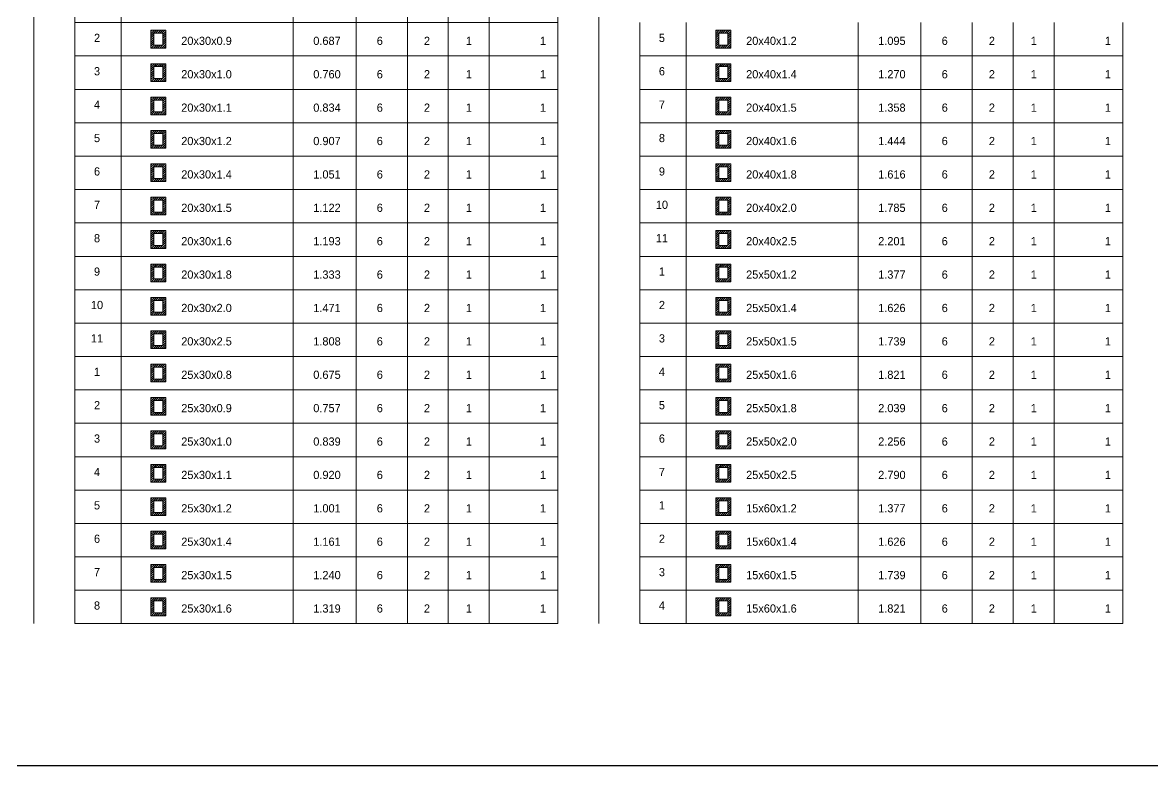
# Model space of a CAD drawing. Header units: millimetres. Extents: x 925681 to 1410834, y 71669 to 296428.
# Drawn here: x 949553 to 990921, y 175245 to 202470 of the extents above; entities that cross this region are included whole.
import ezdxf
from ezdxf.enums import TextEntityAlignment as Align

# ---------------------------------------------------------------- set-up
doc = ezdxf.new("R2010")
doc.units = ezdxf.units.MM
doc.header["$LTSCALE"] = 100
for name, color, linetype, lineweight in [('Ap0001_Statistic', 161, 'Continuous', 15), ('Ap0203_T', 243, 'Continuous', 35), ('Ap0310_PSS', 130, 'Continuous', 18), ('Ap0311_H', 8, 'Continuous', 15)]:
    doc.layers.add(name, color=color, linetype=linetype, lineweight=lineweight)
doc.styles.add('Ap_text ghi chu', font='1.shx', dxfattribs={"width": 0.8, "height": 250})

# ---------------------------------------------------------------- blocks, each defined once
blk = doc.blocks.new('khung thong ke')
at = {"layer": 'Ap0310_PSS'}
for p, q in [((0, -1222), (0, 0)), ((1700, -1222), (1700, 0)), ((8000, -1222), (8000, 0)), ((10296, -1222), (10296, 0)), ((12175, -1222), (12175, 0)), ((13675, -1222), (13675, 0)), ((15175, -1222), (15175, 0)), ((17684, 0), (17684, -1222))]:
    blk.add_line(p, q, dxfattribs=at)
at = {"layer": 'Ap0311_H'}
blk.add_line((0, -1222), (17684, -1222), dxfattribs=at)

msp = doc.modelspace()

# ---------------------------------------------------------------- hatches: boundary and pattern name
at = {"layer": 'Ap0001_Statistic'}
h = msp.add_hatch(dxfattribs=at)
h.set_pattern_fill('ANSI31', color=8, scale=433.070866, style=0)
h.set_pattern_definition([(45, (946978.506, 174117.54), (-38.27842, 38.27842), [])])
h.paths.add_polyline_path([(954253.8, 201539), (954795.1, 201539), (954795.1, 202188.6), (954253.8, 202188.6)])
h.paths.add_polyline_path([(954686.9, 202080.3), (954686.9, 201647.2), (954362.1, 201647.2), (954362.1, 202080.3)], flags=16)
h = msp.add_hatch(dxfattribs=at)
h.set_pattern_fill('ANSI31', color=8, scale=433.070866, style=0)
h.set_pattern_definition([(45, (967662.504, 174117.54), (-38.27842, 38.27842), [])])
h.paths.add_polyline_path([(974937.8, 201539), (975479.1, 201539), (975479.1, 202188.6), (974937.8, 202188.6)])
h.paths.add_polyline_path([(975370.9, 202080.3), (975370.9, 201647.2), (975046.1, 201647.2), (975046.1, 202080.3)], flags=16)
h = msp.add_hatch(dxfattribs=at)
h.set_pattern_fill('ANSI31', color=8, scale=433.070866, style=0)
h.set_pattern_definition([(45, (946978.506, 172895.373), (-38.27842, 38.27842), [])])
h.paths.add_polyline_path([(954253.8, 200316.8), (954795.1, 200316.8), (954795.1, 200966.4), (954253.8, 200966.4)])
h.paths.add_polyline_path([(954686.9, 200858.1), (954686.9, 200425.1), (954362.1, 200425.1), (954362.1, 200858.1)], flags=16)
h = msp.add_hatch(dxfattribs=at)
h.set_pattern_fill('ANSI31', color=8, scale=433.070866, style=0)
h.set_pattern_definition([(45, (967662.504, 172895.373), (-38.27842, 38.27842), [])])
h.paths.add_polyline_path([(974937.8, 200316.8), (975479.1, 200316.8), (975479.1, 200966.4), (974937.8, 200966.4)])
h.paths.add_polyline_path([(975370.9, 200858.1), (975370.9, 200425.1), (975046.1, 200425.1), (975046.1, 200858.1)], flags=16)
h = msp.add_hatch(dxfattribs=at)
h.set_pattern_fill('ANSI31', color=8, scale=433.070866, style=0)
h.set_pattern_definition([(45, (946978.506, 171673.206), (-38.27842, 38.27842), [])])
h.paths.add_polyline_path([(954253.8, 199094.6), (954795.1, 199094.6), (954795.1, 199744.2), (954253.8, 199744.2)])
h.paths.add_polyline_path([(954686.9, 199636), (954686.9, 199202.9), (954362.1, 199202.9), (954362.1, 199636)], flags=16)
h = msp.add_hatch(dxfattribs=at)
h.set_pattern_fill('ANSI31', color=8, scale=433.070866, style=0)
h.set_pattern_definition([(45, (967662.504, 171673.206), (-38.27842, 38.27842), [])])
h.paths.add_polyline_path([(974937.8, 199094.6), (975479.1, 199094.6), (975479.1, 199744.2), (974937.8, 199744.2)])
h.paths.add_polyline_path([(975370.9, 199636), (975370.9, 199202.9), (975046.1, 199202.9), (975046.1, 199636)], flags=16)
h = msp.add_hatch(dxfattribs=at)
h.set_pattern_fill('ANSI31', color=8, scale=433.070866, style=0)
h.set_pattern_definition([(45, (946978.506, 170451.04), (-38.27842, 38.27842), [])])
h.paths.add_polyline_path([(954253.8, 197872.5), (954795.1, 197872.5), (954795.1, 198522.1), (954253.8, 198522.1)])
h.paths.add_polyline_path([(954686.9, 198413.8), (954686.9, 197980.7), (954362.1, 197980.7), (954362.1, 198413.8)], flags=16)
h = msp.add_hatch(dxfattribs=at)
h.set_pattern_fill('ANSI31', color=8, scale=433.070866, style=0)
h.set_pattern_definition([(45, (967662.504, 170451.04), (-38.27842, 38.27842), [])])
h.paths.add_polyline_path([(974937.8, 197872.5), (975479.1, 197872.5), (975479.1, 198522.1), (974937.8, 198522.1)])
h.paths.add_polyline_path([(975370.9, 198413.8), (975370.9, 197980.7), (975046.1, 197980.7), (975046.1, 198413.8)], flags=16)
h = msp.add_hatch(dxfattribs=at)
h.set_pattern_fill('ANSI31', color=8, scale=433.070866, style=0)
h.set_pattern_definition([(45, (946978.506, 169228.87), (-38.27842, 38.27842), [])])
h.paths.add_polyline_path([(954253.8, 196650.3), (954795.1, 196650.3), (954795.1, 197299.9), (954253.8, 197299.9)])
h.paths.add_polyline_path([(954686.9, 197191.6), (954686.9, 196758.6), (954362.1, 196758.6), (954362.1, 197191.6)], flags=16)
h = msp.add_hatch(dxfattribs=at)
h.set_pattern_fill('ANSI31', color=8, scale=433.070866, style=0)
h.set_pattern_definition([(45, (967662.504, 169228.87), (-38.27842, 38.27842), [])])
h.paths.add_polyline_path([(974937.8, 196650.3), (975479.1, 196650.3), (975479.1, 197299.9), (974937.8, 197299.9)])
h.paths.add_polyline_path([(975370.9, 197191.6), (975370.9, 196758.6), (975046.1, 196758.6), (975046.1, 197191.6)], flags=16)
h = msp.add_hatch(dxfattribs=at)
h.set_pattern_fill('ANSI31', color=8, scale=433.070866, style=0)
h.set_pattern_definition([(45, (946978.506, 168006.704), (-38.27842, 38.27842), [])])
h.paths.add_polyline_path([(954253.8, 195428.1), (954795.1, 195428.1), (954795.1, 196077.7), (954253.8, 196077.7)])
h.paths.add_polyline_path([(954686.9, 195969.5), (954686.9, 195536.4), (954362.1, 195536.4), (954362.1, 195969.5)], flags=16)
h = msp.add_hatch(dxfattribs=at)
h.set_pattern_fill('ANSI31', color=8, scale=433.070866, style=0)
h.set_pattern_definition([(45, (967662.504, 168006.704), (-38.27842, 38.27842), [])])
h.paths.add_polyline_path([(974937.8, 195428.1), (975479.1, 195428.1), (975479.1, 196077.7), (974937.8, 196077.7)])
h.paths.add_polyline_path([(975370.9, 195969.5), (975370.9, 195536.4), (975046.1, 195536.4), (975046.1, 195969.5)], flags=16)
h = msp.add_hatch(dxfattribs=at)
h.set_pattern_fill('ANSI31', color=8, scale=433.070866, style=0)
h.set_pattern_definition([(45, (946978.506, 166784.537), (-38.27842, 38.27842), [])])
h.paths.add_polyline_path([(954253.8, 194206), (954795.1, 194206), (954795.1, 194855.6), (954253.8, 194855.6)])
h.paths.add_polyline_path([(954686.9, 194747.3), (954686.9, 194314.2), (954362.1, 194314.2), (954362.1, 194747.3)], flags=16)
h = msp.add_hatch(dxfattribs=at)
h.set_pattern_fill('ANSI31', color=8, scale=433.070866, style=0)
h.set_pattern_definition([(45, (967662.504, 166784.537), (-38.27842, 38.27842), [])])
h.paths.add_polyline_path([(974937.8, 194206), (975479.1, 194206), (975479.1, 194855.6), (974937.8, 194855.6)])
h.paths.add_polyline_path([(975370.9, 194747.3), (975370.9, 194314.2), (975046.1, 194314.2), (975046.1, 194747.3)], flags=16)
h = msp.add_hatch(dxfattribs=at)
h.set_pattern_fill('ANSI31', color=8, scale=433.070866, style=0)
h.set_pattern_definition([(45, (946978.506, 165562.37), (-38.27842, 38.27842), [])])
h.paths.add_polyline_path([(954253.8, 192983.8), (954795.1, 192983.8), (954795.1, 193633.4), (954253.8, 193633.4)])
h.paths.add_polyline_path([(954686.9, 193525.1), (954686.9, 193092.1), (954362.1, 193092.1), (954362.1, 193525.1)], flags=16)
h = msp.add_hatch(dxfattribs=at)
h.set_pattern_fill('ANSI31', color=8, scale=433.070866, style=0)
h.set_pattern_definition([(45, (967662.504, 165562.37), (-38.27842, 38.27842), [])])
h.paths.add_polyline_path([(974937.8, 192983.8), (975479.1, 192983.8), (975479.1, 193633.4), (974937.8, 193633.4)])
h.paths.add_polyline_path([(975370.9, 193525.1), (975370.9, 193092.1), (975046.1, 193092.1), (975046.1, 193525.1)], flags=16)
h = msp.add_hatch(dxfattribs=at)
h.set_pattern_fill('ANSI31', color=8, scale=433.070866, style=0)
h.set_pattern_definition([(45, (946978.506, 164340.203), (-38.27842, 38.27842), [])])
h.paths.add_polyline_path([(954253.8, 191761.6), (954795.1, 191761.6), (954795.1, 192411.2), (954253.8, 192411.2)])
h.paths.add_polyline_path([(954686.9, 192303), (954686.9, 191869.9), (954362.1, 191869.9), (954362.1, 192303)], flags=16)
h = msp.add_hatch(dxfattribs=at)
h.set_pattern_fill('ANSI31', color=8, scale=433.070866, style=0)
h.set_pattern_definition([(45, (967662.504, 164340.203), (-38.27842, 38.27842), [])])
h.paths.add_polyline_path([(974937.8, 191761.6), (975479.1, 191761.6), (975479.1, 192411.2), (974937.8, 192411.2)])
h.paths.add_polyline_path([(975370.9, 192303), (975370.9, 191869.9), (975046.1, 191869.9), (975046.1, 192303)], flags=16)
h = msp.add_hatch(dxfattribs=at)
h.set_pattern_fill('ANSI31', color=8, scale=433.070866, style=0)
h.set_pattern_definition([(45, (946978.506, 163118.036), (-38.27842, 38.27842), [])])
h.paths.add_polyline_path([(954253.8, 190539.5), (954795.1, 190539.5), (954795.1, 191189.1), (954253.8, 191189.1)])
h.paths.add_polyline_path([(954686.9, 191080.8), (954686.9, 190647.7), (954362.1, 190647.7), (954362.1, 191080.8)], flags=16)
h = msp.add_hatch(dxfattribs=at)
h.set_pattern_fill('ANSI31', color=8, scale=433.070866, style=0)
h.set_pattern_definition([(45, (967662.504, 163118.036), (-38.27842, 38.27842), [])])
h.paths.add_polyline_path([(974937.8, 190539.5), (975479.1, 190539.5), (975479.1, 191189.1), (974937.8, 191189.1)])
h.paths.add_polyline_path([(975370.9, 191080.8), (975370.9, 190647.7), (975046.1, 190647.7), (975046.1, 191080.8)], flags=16)
h = msp.add_hatch(dxfattribs=at)
h.set_pattern_fill('ANSI31', color=8, scale=433.070866, style=0)
h.set_pattern_definition([(45, (946978.506, 161895.87), (-38.27842, 38.27842), [])])
h.paths.add_polyline_path([(954253.8, 189317.3), (954795.1, 189317.3), (954795.1, 189966.9), (954253.8, 189966.9)])
h.paths.add_polyline_path([(954686.9, 189858.6), (954686.9, 189425.6), (954362.1, 189425.6), (954362.1, 189858.6)], flags=16)
h = msp.add_hatch(dxfattribs=at)
h.set_pattern_fill('ANSI31', color=8, scale=433.070866, style=0)
h.set_pattern_definition([(45, (967662.504, 161895.87), (-38.27842, 38.27842), [])])
h.paths.add_polyline_path([(974937.8, 189317.3), (975479.1, 189317.3), (975479.1, 189966.9), (974937.8, 189966.9)])
h.paths.add_polyline_path([(975370.9, 189858.6), (975370.9, 189425.6), (975046.1, 189425.6), (975046.1, 189858.6)], flags=16)
h = msp.add_hatch(dxfattribs=at)
h.set_pattern_fill('ANSI31', color=8, scale=433.070866, style=0)
h.set_pattern_definition([(45, (946978.506, 160673.7), (-38.27842, 38.27842), [])])
h.paths.add_polyline_path([(954253.8, 188095.1), (954795.1, 188095.1), (954795.1, 188744.7), (954253.8, 188744.7)])
h.paths.add_polyline_path([(954686.9, 188636.5), (954686.9, 188203.4), (954362.1, 188203.4), (954362.1, 188636.5)], flags=16)
h = msp.add_hatch(dxfattribs=at)
h.set_pattern_fill('ANSI31', color=8, scale=433.070866, style=0)
h.set_pattern_definition([(45, (967662.504, 160673.7), (-38.27842, 38.27842), [])])
h.paths.add_polyline_path([(974937.8, 188095.1), (975479.1, 188095.1), (975479.1, 188744.7), (974937.8, 188744.7)])
h.paths.add_polyline_path([(975370.9, 188636.5), (975370.9, 188203.4), (975046.1, 188203.4), (975046.1, 188636.5)], flags=16)
h = msp.add_hatch(dxfattribs=at)
h.set_pattern_fill('ANSI31', color=8, scale=433.070866, style=0)
h.set_pattern_definition([(45, (946978.506, 159451.534), (-38.27842, 38.27842), [])])
h.paths.add_polyline_path([(954253.8, 186873), (954795.1, 186873), (954795.1, 187522.6), (954253.8, 187522.6)])
h.paths.add_polyline_path([(954686.9, 187414.3), (954686.9, 186981.2), (954362.1, 186981.2), (954362.1, 187414.3)], flags=16)
h = msp.add_hatch(dxfattribs=at)
h.set_pattern_fill('ANSI31', color=8, scale=433.070866, style=0)
h.set_pattern_definition([(45, (967662.504, 159451.534), (-38.27842, 38.27842), [])])
h.paths.add_polyline_path([(974937.8, 186873), (975479.1, 186873), (975479.1, 187522.6), (974937.8, 187522.6)])
h.paths.add_polyline_path([(975370.9, 187414.3), (975370.9, 186981.2), (975046.1, 186981.2), (975046.1, 187414.3)], flags=16)
h = msp.add_hatch(dxfattribs=at)
h.set_pattern_fill('ANSI31', color=8, scale=433.070866, style=0)
h.set_pattern_definition([(45, (946978.506, 158229.367), (-38.27842, 38.27842), [])])
h.paths.add_polyline_path([(954253.8, 185650.8), (954795.1, 185650.8), (954795.1, 186300.4), (954253.8, 186300.4)])
h.paths.add_polyline_path([(954686.9, 186192.1), (954686.9, 185759.1), (954362.1, 185759.1), (954362.1, 186192.1)], flags=16)
h = msp.add_hatch(dxfattribs=at)
h.set_pattern_fill('ANSI31', color=8, scale=433.070866, style=0)
h.set_pattern_definition([(45, (967662.504, 158229.367), (-38.27842, 38.27842), [])])
h.paths.add_polyline_path([(974937.8, 185650.8), (975479.1, 185650.8), (975479.1, 186300.4), (974937.8, 186300.4)])
h.paths.add_polyline_path([(975370.9, 186192.1), (975370.9, 185759.1), (975046.1, 185759.1), (975046.1, 186192.1)], flags=16)
h = msp.add_hatch(dxfattribs=at)
h.set_pattern_fill('ANSI31', color=8, scale=433.070866, style=0)
h.set_pattern_definition([(45, (946978.506, 157007.2), (-38.27842, 38.27842), [])])
h.paths.add_polyline_path([(954253.8, 184428.6), (954795.1, 184428.6), (954795.1, 185078.2), (954253.8, 185078.2)])
h.paths.add_polyline_path([(954686.9, 184970), (954686.9, 184536.9), (954362.1, 184536.9), (954362.1, 184970)], flags=16)
h = msp.add_hatch(dxfattribs=at)
h.set_pattern_fill('ANSI31', color=8, scale=433.070866, style=0)
h.set_pattern_definition([(45, (967662.504, 157007.2), (-38.27842, 38.27842), [])])
h.paths.add_polyline_path([(974937.8, 184428.6), (975479.1, 184428.6), (975479.1, 185078.2), (974937.8, 185078.2)])
h.paths.add_polyline_path([(975370.9, 184970), (975370.9, 184536.9), (975046.1, 184536.9), (975046.1, 184970)], flags=16)
h = msp.add_hatch(dxfattribs=at)
h.set_pattern_fill('ANSI31', color=8, scale=433.070866, style=0)
h.set_pattern_definition([(45, (946978.506, 155785.03), (-38.27842, 38.27842), [])])
h.paths.add_polyline_path([(954253.8, 183206.5), (954795.1, 183206.5), (954795.1, 183856.1), (954253.8, 183856.1)])
h.paths.add_polyline_path([(954686.9, 183747.8), (954686.9, 183314.7), (954362.1, 183314.7), (954362.1, 183747.8)], flags=16)
h = msp.add_hatch(dxfattribs=at)
h.set_pattern_fill('ANSI31', color=8, scale=433.070866, style=0)
h.set_pattern_definition([(45, (967662.504, 155785.03), (-38.27842, 38.27842), [])])
h.paths.add_polyline_path([(974937.8, 183206.5), (975479.1, 183206.5), (975479.1, 183856.1), (974937.8, 183856.1)])
h.paths.add_polyline_path([(975370.9, 183747.8), (975370.9, 183314.7), (975046.1, 183314.7), (975046.1, 183747.8)], flags=16)
h = msp.add_hatch(dxfattribs=at)
h.set_pattern_fill('ANSI31', color=8, scale=433.070866, style=0)
h.set_pattern_definition([(45, (946978.506, 154562.865), (-38.27842, 38.27842), [])])
h.paths.add_polyline_path([(954253.8, 181984.3), (954795.1, 181984.3), (954795.1, 182633.9), (954253.8, 182633.9)])
h.paths.add_polyline_path([(954686.9, 182525.6), (954686.9, 182092.6), (954362.1, 182092.6), (954362.1, 182525.6)], flags=16)
h = msp.add_hatch(dxfattribs=at)
h.set_pattern_fill('ANSI31', color=8, scale=433.070866, style=0)
h.set_pattern_definition([(45, (967662.504, 154562.865), (-38.27842, 38.27842), [])])
h.paths.add_polyline_path([(974937.8, 181984.3), (975479.1, 181984.3), (975479.1, 182633.9), (974937.8, 182633.9)])
h.paths.add_polyline_path([(975370.9, 182525.6), (975370.9, 182092.6), (975046.1, 182092.6), (975046.1, 182525.6)], flags=16)
h = msp.add_hatch(dxfattribs=at)
h.set_pattern_fill('ANSI31', color=8, scale=433.070866, style=0)
h.set_pattern_definition([(45, (946978.506, 153340.7), (-38.27842, 38.27842), [])])
h.paths.add_polyline_path([(954253.8, 180762.1), (954795.1, 180762.1), (954795.1, 181411.7), (954253.8, 181411.7)])
h.paths.add_polyline_path([(954686.9, 181303.5), (954686.9, 180870.4), (954362.1, 180870.4), (954362.1, 181303.5)], flags=16)
h = msp.add_hatch(dxfattribs=at)
h.set_pattern_fill('ANSI31', color=8, scale=433.070866, style=0)
h.set_pattern_definition([(45, (967662.504, 153340.7), (-38.27842, 38.27842), [])])
h.paths.add_polyline_path([(974937.8, 180762.1), (975479.1, 180762.1), (975479.1, 181411.7), (974937.8, 181411.7)])
h.paths.add_polyline_path([(975370.9, 181303.5), (975370.9, 180870.4), (975046.1, 180870.4), (975046.1, 181303.5)], flags=16)

# ---------------------------------------------------------------- linework, layer by layer
at = {"layer": 'Ap0001_Statistic', "color": 3}
for points in [[(954253.8, 201539), (954795.1, 201539), (954795.1, 202188.6), (954253.8, 202188.6)], [(954686.9, 202079.1), (954686.9, 201646), (954362.1, 201646), (954362.1, 202079.1)], [(974937.8, 201539), (975479.1, 201539), (975479.1, 202188.6), (974937.8, 202188.6)], [(975370.9, 202079.1), (975370.9, 201646), (975046.1, 201646), (975046.1, 202079.1)], [(954253.8, 200316.8), (954795.1, 200316.8), (954795.1, 200966.4), (954253.8, 200966.4)], [(954686.9, 200856.9), (954686.9, 200423.8), (954362.1, 200423.8), (954362.1, 200856.9)], [(974937.8, 200316.8), (975479.1, 200316.8), (975479.1, 200966.4), (974937.8, 200966.4)], [(975370.9, 200856.9), (975370.9, 200423.8), (975046.1, 200423.8), (975046.1, 200856.9)], [(954253.8, 199094.6), (954795.1, 199094.6), (954795.1, 199744.2), (954253.8, 199744.2)], [(954686.9, 199634.7), (954686.9, 199201.7), (954362.1, 199201.7), (954362.1, 199634.7)], [(974937.8, 199094.6), (975479.1, 199094.6), (975479.1, 199744.2), (974937.8, 199744.2)], [(975370.9, 199634.7), (975370.9, 199201.7), (975046.1, 199201.7), (975046.1, 199634.7)], [(954253.8, 197872.5), (954795.1, 197872.5), (954795.1, 198522.1), (954253.8, 198522.1)], [(954686.9, 198412.6), (954686.9, 197979.5), (954362.1, 197979.5), (954362.1, 198412.6)], [(974937.8, 197872.5), (975479.1, 197872.5), (975479.1, 198522.1), (974937.8, 198522.1)], [(975370.9, 198412.6), (975370.9, 197979.5), (975046.1, 197979.5), (975046.1, 198412.6)], [(954253.8, 196650.3), (954795.1, 196650.3), (954795.1, 197299.9), (954253.8, 197299.9)], [(954686.9, 197190.4), (954686.9, 196757.3), (954362.1, 196757.3), (954362.1, 197190.4)], [(974937.8, 196650.3), (975479.1, 196650.3), (975479.1, 197299.9), (974937.8, 197299.9)], [(975370.9, 197190.4), (975370.9, 196757.3), (975046.1, 196757.3), (975046.1, 197190.4)], [(954253.8, 195428.1), (954795.1, 195428.1), (954795.1, 196077.7), (954253.8, 196077.7)], [(954686.9, 195968.2), (954686.9, 195535.1), (954362.1, 195535.1), (954362.1, 195968.2)], [(974937.8, 195428.1), (975479.1, 195428.1), (975479.1, 196077.7), (974937.8, 196077.7)], [(975370.9, 195968.2), (975370.9, 195535.1), (975046.1, 195535.1), (975046.1, 195968.2)], [(954253.8, 194206), (954795.1, 194206), (954795.1, 194855.6), (954253.8, 194855.6)], [(974937.8, 194206), (975479.1, 194206), (975479.1, 194855.6), (974937.8, 194855.6)], [(954686.9, 194746.1), (954686.9, 194313), (954362.1, 194313), (954362.1, 194746.1)], [(975370.9, 194746.1), (975370.9, 194313), (975046.1, 194313), (975046.1, 194746.1)], [(954253.8, 192983.8), (954795.1, 192983.8), (954795.1, 193633.4), (954253.8, 193633.4)], [(974937.8, 192983.8), (975479.1, 192983.8), (975479.1, 193633.4), (974937.8, 193633.4)], [(954686.9, 193523.9), (954686.9, 193090.8), (954362.1, 193090.8), (954362.1, 193523.9)], [(975370.9, 193523.9), (975370.9, 193090.8), (975046.1, 193090.8), (975046.1, 193523.9)], [(954253.8, 191761.6), (954795.1, 191761.6), (954795.1, 192411.2), (954253.8, 192411.2)], [(974937.8, 191761.6), (975479.1, 191761.6), (975479.1, 192411.2), (974937.8, 192411.2)], [(954686.9, 192301.7), (954686.9, 191868.6), (954362.1, 191868.6), (954362.1, 192301.7)], [(975370.9, 192301.7), (975370.9, 191868.6), (975046.1, 191868.6), (975046.1, 192301.7)], [(954253.8, 190539.5), (954795.1, 190539.5), (954795.1, 191189.1), (954253.8, 191189.1)], [(974937.8, 190539.5), (975479.1, 190539.5), (975479.1, 191189.1), (974937.8, 191189.1)], [(954686.9, 191079.6), (954686.9, 190646.5), (954362.1, 190646.5), (954362.1, 191079.6)], [(975370.9, 191079.6), (975370.9, 190646.5), (975046.1, 190646.5), (975046.1, 191079.6)], [(954253.8, 189317.3), (954795.1, 189317.3), (954795.1, 189966.9), (954253.8, 189966.9)], [(974937.8, 189317.3), (975479.1, 189317.3), (975479.1, 189966.9), (974937.8, 189966.9)], [(954686.9, 189857.4), (954686.9, 189424.3), (954362.1, 189424.3), (954362.1, 189857.4)], [(975370.9, 189857.4), (975370.9, 189424.3), (975046.1, 189424.3), (975046.1, 189857.4)], [(954253.8, 188095.1), (954795.1, 188095.1), (954795.1, 188744.7), (954253.8, 188744.7)], [(974937.8, 188095.1), (975479.1, 188095.1), (975479.1, 188744.7), (974937.8, 188744.7)], [(954686.9, 188635.2), (954686.9, 188202.1), (954362.1, 188202.1), (954362.1, 188635.2)], [(975370.9, 188635.2), (975370.9, 188202.1), (975046.1, 188202.1), (975046.1, 188635.2)], [(954253.8, 186873), (954795.1, 186873), (954795.1, 187522.6), (954253.8, 187522.6)], [(954686.9, 187413), (954686.9, 186980), (954362.1, 186980), (954362.1, 187413)], [(974937.8, 186873), (975479.1, 186873), (975479.1, 187522.6), (974937.8, 187522.6)], [(975370.9, 187413), (975370.9, 186980), (975046.1, 186980), (975046.1, 187413)], [(954253.8, 185650.8), (954795.1, 185650.8), (954795.1, 186300.4), (954253.8, 186300.4)], [(954686.9, 186190.9), (954686.9, 185757.8), (954362.1, 185757.8), (954362.1, 186190.9)], [(974937.8, 185650.8), (975479.1, 185650.8), (975479.1, 186300.4), (974937.8, 186300.4)], [(975370.9, 186190.9), (975370.9, 185757.8), (975046.1, 185757.8), (975046.1, 186190.9)], [(954253.8, 184428.6), (954795.1, 184428.6), (954795.1, 185078.2), (954253.8, 185078.2)], [(954686.9, 184968.7), (954686.9, 184535.6), (954362.1, 184535.6), (954362.1, 184968.7)], [(974937.8, 184428.6), (975479.1, 184428.6), (975479.1, 185078.2), (974937.8, 185078.2)], [(975370.9, 184968.7), (975370.9, 184535.6), (975046.1, 184535.6), (975046.1, 184968.7)], [(954253.8, 183206.5), (954795.1, 183206.5), (954795.1, 183856.1), (954253.8, 183856.1)], [(954686.9, 183746.5), (954686.9, 183313.5), (954362.1, 183313.5), (954362.1, 183746.5)], [(974937.8, 183206.5), (975479.1, 183206.5), (975479.1, 183856.1), (974937.8, 183856.1)], [(975370.9, 183746.5), (975370.9, 183313.5), (975046.1, 183313.5), (975046.1, 183746.5)], [(954253.8, 181984.3), (954795.1, 181984.3), (954795.1, 182633.9), (954253.8, 182633.9)], [(954686.9, 182524.4), (954686.9, 182091.3), (954362.1, 182091.3), (954362.1, 182524.4)], [(974937.8, 181984.3), (975479.1, 181984.3), (975479.1, 182633.9), (974937.8, 182633.9)], [(975370.9, 182524.4), (975370.9, 182091.3), (975046.1, 182091.3), (975046.1, 182524.4)], [(954253.8, 180762.1), (954795.1, 180762.1), (954795.1, 181411.7), (954253.8, 181411.7)], [(954686.9, 181302.2), (954686.9, 180869.1), (954362.1, 180869.1), (954362.1, 181302.2)], [(974937.8, 180762.1), (975479.1, 180762.1), (975479.1, 181411.7), (974937.8, 181411.7)], [(975370.9, 181302.2), (975370.9, 180869.1), (975046.1, 180869.1), (975046.1, 181302.2)]]:
    msp.add_lwpolyline(points, close=True, dxfattribs=at)
at = {"layer": 'Ap0310_PSS'}
for p, q in [((949965.3, 224846.4), (949965.3, 180470.5)), ((970649.3, 224846.4), (970649.3, 180470.5))]:
    msp.add_line(p, q, dxfattribs=at)
at = {"layer": 'Defpoints', "const_width": 50}
msp.add_lwpolyline([(925706.5, 228472.4), (1287972.4, 228472.4), (1287972.4, 175270.1), (925706.5, 175270.1)], close=True, dxfattribs=at)

# ---------------------------------------------------------------- block references
at = {"layer": 'Ap0001_Statistic'}
for p in [(951465.3, 203691.7), (951465.3, 202469.5), (972149.3, 202469.5), (951465.3, 201247.4), (972149.3, 201247.4), (951465.3, 200025.2), (972149.3, 200025.2), (951465.3, 198803), (972149.3, 198803), (951465.3, 197580.9), (972149.3, 197580.9), (951465.3, 196358.7), (972149.3, 196358.7), (951465.3, 195136.5), (972149.3, 195136.5), (951465.3, 193914.3), (972149.3, 193914.3), (951465.3, 192692.2), (972149.3, 192692.2), (951465.3, 191470), (972149.3, 191470), (951465.3, 190247.8), (972149.3, 190247.8), (951465.3, 189025.7), (972149.3, 189025.7), (951465.3, 187803.5), (972149.3, 187803.5), (951465.3, 186581.3), (972149.3, 186581.3), (951465.3, 185359.2), (972149.3, 185359.2), (951465.3, 184137), (972149.3, 184137), (951465.3, 182914.8), (972149.3, 182914.8), (951465.3, 181692.7), (972149.3, 181692.7)]:
    msp.add_blockref('khung thong ke', p, dxfattribs=at)

# ---------------------------------------------------------------- texts
at = {"layer": 'Ap0203_T', "style": 'Ap_text ghi chu'}
for s, p in [('2', (952277.7, 201761.1)), ('6', (962632.5, 201651.9)), ('2', (964359, 201651.9)), ('1', (965893.7, 201651.9)), ('5', (972961.7, 201761.1)), ('6', (983316.4, 201651.9)), ('2', (985043, 201651.9)), ('1', (986577.7, 201651.9)), ('3', (952277.7, 200538.9)), ('6', (962632.5, 200429.7)), ('2', (964359, 200429.7)), ('1', (965893.7, 200429.7)), ('6', (972961.7, 200538.9)), ('6', (983316.4, 200429.7)), ('2', (985043, 200429.7)), ('1', (986577.7, 200429.7)), ('4', (952277.7, 199316.7)), ('6', (962632.5, 199207.5)), ('2', (964359, 199207.5)), ('1', (965893.7, 199207.5)), ('7', (972961.7, 199316.7)), ('6', (983316.4, 199207.5)), ('2', (985043, 199207.5)), ('1', (986577.7, 199207.5)), ('5', (952277.7, 198094.6)), ('6', (962632.5, 197985.4)), ('2', (964359, 197985.4)), ('1', (965893.7, 197985.4)), ('8', (972961.7, 198094.6)), ('6', (983316.4, 197985.4)), ('2', (985043, 197985.4)), ('1', (986577.7, 197985.4)), ('6', (952277.7, 196872.4)), ('6', (962632.5, 196763.2)), ('2', (964359, 196763.2)), ('1', (965893.7, 196763.2)), ('9', (972961.7, 196872.4)), ('6', (983316.4, 196763.2)), ('2', (985043, 196763.2)), ('1', (986577.7, 196763.2)), ('7', (952277.7, 195650.2)), ('6', (962632.5, 195541)), ('2', (964359, 195541)), ('1', (965893.7, 195541)), ('10', (972961.7, 195650.2)), ('6', (983316.4, 195541)), ('2', (985043, 195541)), ('1', (986577.7, 195541)), ('8', (952277.7, 194428.1)), ('6', (962632.5, 194318.9)), ('2', (964359, 194318.9)), ('1', (965893.7, 194318.9)), ('11', (972961.7, 194428.1)), ('6', (983316.4, 194318.9)), ('2', (985043, 194318.9)), ('1', (986577.7, 194318.9)), ('9', (952277.7, 193205.9)), ('6', (962632.5, 193096.7)), ('2', (964359, 193096.7)), ('1', (965893.7, 193096.7)), ('1', (972961.7, 193205.9)), ('6', (983316.4, 193096.7)), ('2', (985043, 193096.7)), ('1', (986577.7, 193096.7)), ('10', (952277.7, 191983.7)), ('6', (962632.5, 191874.5)), ('2', (964359, 191874.5)), ('1', (965893.7, 191874.5)), ('2', (972961.7, 191983.7)), ('6', (983316.4, 191874.5)), ('2', (985043, 191874.5)), ('1', (986577.7, 191874.5)), ('11', (952277.7, 190761.6)), ('6', (962632.5, 190652.4)), ('2', (964359, 190652.4)), ('1', (965893.7, 190652.4)), ('3', (972961.7, 190761.6)), ('6', (983316.4, 190652.4)), ('2', (985043, 190652.4)), ('1', (986577.7, 190652.4)), ('1', (952277.7, 189539.4)), ('6', (962632.5, 189430.2)), ('2', (964359, 189430.2)), ('1', (965893.7, 189430.2)), ('4', (972961.7, 189539.4)), ('6', (983316.4, 189430.2)), ('2', (985043, 189430.2)), ('1', (986577.7, 189430.2)), ('2', (952277.7, 188317.2)), ('6', (962632.5, 188208)), ('2', (964359, 188208)), ('1', (965893.7, 188208)), ('5', (972961.7, 188317.2)), ('6', (983316.4, 188208)), ('2', (985043, 188208)), ('1', (986577.7, 188208)), ('3', (952277.7, 187095.1)), ('6', (972961.7, 187095.1)), ('6', (962632.5, 186985.9)), ('2', (964359, 186985.9)), ('1', (965893.7, 186985.9)), ('6', (983316.4, 186985.9)), ('2', (985043, 186985.9)), ('1', (986577.7, 186985.9)), ('4', (952277.7, 185872.9)), ('7', (972961.7, 185872.9)), ('6', (962632.5, 185763.7)), ('2', (964359, 185763.7)), ('1', (965893.7, 185763.7)), ('6', (983316.4, 185763.7)), ('2', (985043, 185763.7)), ('1', (986577.7, 185763.7)), ('5', (952277.7, 184650.7)), ('1', (972961.7, 184650.7)), ('6', (962632.5, 184541.5)), ('2', (964359, 184541.5)), ('1', (965893.7, 184541.5)), ('6', (983316.4, 184541.5)), ('2', (985043, 184541.5)), ('1', (986577.7, 184541.5)), ('6', (952277.7, 183428.6)), ('2', (972961.7, 183428.6)), ('6', (962632.5, 183319.4)), ('2', (964359, 183319.4)), ('1', (965893.7, 183319.4)), ('6', (983316.4, 183319.4)), ('2', (985043, 183319.4)), ('1', (986577.7, 183319.4)), ('7', (952277.7, 182206.4)), ('3', (972961.7, 182206.4)), ('6', (962632.5, 182097.2)), ('2', (964359, 182097.2)), ('1', (965893.7, 182097.2)), ('6', (983316.4, 182097.2)), ('2', (985043, 182097.2)), ('1', (986577.7, 182097.2)), ('8', (952277.7, 180984.2)), ('4', (972961.7, 180984.2)), ('6', (962632.5, 180875)), ('2', (964359, 180875)), ('1', (965893.7, 180875)), ('6', (983316.4, 180875)), ('2', (985043, 180875)), ('1', (986577.7, 180875))]:
    msp.add_text(s, height=300, dxfattribs=at).set_placement(p, align=Align.CENTER)
at = {"layer": 'Ap0203_T', "color": 2, "style": 'Ap_text ghi chu'}
for s, p in [('20x30x0.9', (955361.3, 201651.9)), ('20x40x1.2', (976045.3, 201651.9)), ('20x30x1.0', (955361.3, 200429.7)), ('20x40x1.4', (976045.3, 200429.7)), ('20x30x1.1', (955361.3, 199207.5)), ('20x40x1.5', (976045.3, 199207.5)), ('20x30x1.2', (955361.3, 197985.4)), ('20x40x1.6', (976045.3, 197985.4)), ('20x30x1.4', (955361.3, 196763.2)), ('20x40x1.8', (976045.3, 196763.2)), ('20x30x1.5', (955361.3, 195541)), ('20x40x2.0', (976045.3, 195541)), ('20x30x1.6', (955361.3, 194318.9)), ('20x40x2.5', (976045.3, 194318.9)), ('20x30x1.8', (955361.3, 193096.7)), ('25x50x1.2', (976045.3, 193096.7)), ('20x30x2.0', (955361.3, 191874.5)), ('25x50x1.4', (976045.3, 191874.5)), ('20x30x2.5', (955361.3, 190652.4)), ('25x50x1.5', (976045.3, 190652.4)), ('25x30x0.8', (955361.3, 189430.2)), ('25x50x1.6', (976045.3, 189430.2)), ('25x30x0.9', (955361.3, 188208)), ('25x50x1.8', (976045.3, 188208)), ('25x30x1.0', (955361.3, 186985.9)), ('25x50x2.0', (976045.3, 186985.9)), ('25x30x1.1', (955361.3, 185763.7)), ('25x50x2.5', (976045.3, 185763.7)), ('25x30x1.2', (955361.3, 184541.5)), ('15x60x1.2', (976045.3, 184541.5)), ('25x30x1.4', (955361.3, 183319.4)), ('15x60x1.4', (976045.3, 183319.4)), ('25x30x1.5', (955361.3, 182097.2)), ('15x60x1.5', (976045.3, 182097.2)), ('25x30x1.6', (955361.3, 180875)), ('15x60x1.6', (976045.3, 180875))]:
    msp.add_text(s, height=300, dxfattribs=at).set_placement(p)
for s, p in [('0.687', (960698, 201651.9)), ('1.095', (981382, 201651.9)), ('0.760', (960698, 200429.7)), ('1.270', (981382, 200429.7)), ('0.834', (960698, 199207.5)), ('1.358', (981382, 199207.5)), ('0.907', (960698, 197985.4)), ('1.444', (981382, 197985.4)), ('1.051', (960698, 196763.2)), ('1.616', (981382, 196763.2)), ('1.122', (960698, 195541)), ('1.785', (981382, 195541)), ('1.193', (960698, 194318.9)), ('2.201', (981382, 194318.9)), ('1.333', (960698, 193096.7)), ('1.377', (981382, 193096.7)), ('1.471', (960698, 191874.5)), ('1.626', (981382, 191874.5)), ('1.808', (960698, 190652.4)), ('1.739', (981382, 190652.4)), ('0.675', (960698, 189430.2)), ('1.821', (981382, 189430.2)), ('0.757', (960698, 188208)), ('2.039', (981382, 188208)), ('0.839', (960698, 186985.9)), ('2.256', (981382, 186985.9)), ('0.920', (960698, 185763.7)), ('2.790', (981382, 185763.7)), ('1.001', (960698, 184541.5)), ('1.377', (981382, 184541.5)), ('1.161', (960698, 183319.4)), ('1.626', (981382, 183319.4)), ('1.240', (960698, 182097.2)), ('1.739', (981382, 182097.2)), ('1.319', (960698, 180875)), ('1.821', (981382, 180875))]:
    msp.add_text(s, height=300, dxfattribs=at).set_placement(p, align=Align.CENTER)
at = {"layer": 'Ap0203_T', "style": 'Ap_text ghi chu'}
for p in [(968719.1, 201651.9), (989403.1, 201651.9), (968719.1, 200429.7), (989403.1, 200429.7), (968719.1, 199207.5), (989403.1, 199207.5), (968719.1, 197985.4), (989403.1, 197985.4), (968719.1, 196763.2), (989403.1, 196763.2), (968719.1, 195541), (989403.1, 195541), (968719.1, 194318.9), (989403.1, 194318.9), (968719.1, 193096.7), (989403.1, 193096.7), (968719.1, 191874.5), (989403.1, 191874.5), (968719.1, 190652.4), (989403.1, 190652.4), (968719.1, 189430.2), (989403.1, 189430.2), (968719.1, 188208), (989403.1, 188208), (968719.1, 186985.9), (989403.1, 186985.9), (968719.1, 185763.7), (989403.1, 185763.7), (968719.1, 184541.5), (989403.1, 184541.5), (968719.1, 183319.4), (989403.1, 183319.4), (968719.1, 182097.2), (989403.1, 182097.2), (968719.1, 180875), (989403.1, 180875)]:
    msp.add_text('1', height=300, dxfattribs=at).set_placement(p, align=Align.RIGHT)

doc.saveas('drawing.dxf')
